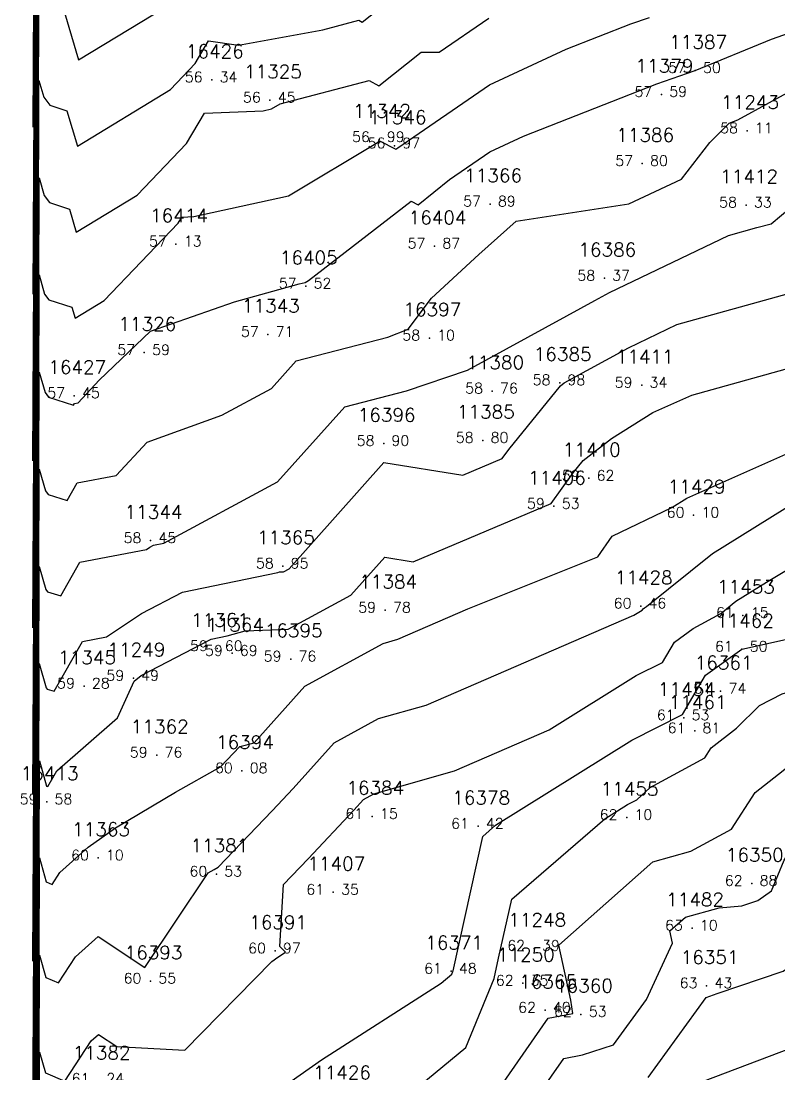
# Model space of a CAD drawing. Header units: millimetres. Extents: x 1412565 to 1412813, y 4931476 to 4931699.
# Drawn here: x 1412564.86 to 1412579.45, y 4931579.01 to 4931599.28 of the extents above; entities that cross this region are included whole.
import ezdxf
from ezdxf.enums import TextEntityAlignment as Align

# ---------------------------------------------------------------- set-up
doc = ezdxf.new("R2010")
doc.units = ezdxf.units.MM
for name, color, linetype in [('CIVIL', 50, 'Continuous'), ('CIVIL-DRAW', 80, 'Continuous'), ('CIVIL-NONAME', 130, 'Continuous'), ('CIVIL-TEXT', 240, 'Continuous'), ('CIVIL-Z', 50, 'Continuous'), ('Tcontours0', 7, 'Continuous'), ('Tcontours1', 7, 'Continuous'), ('Tcontours2', 7, 'Continuous')]:
    doc.layers.add(name, color=color, linetype=linetype)
doc.styles.add('CIVILCADMAIN', font='TXT.SHX')
doc.styles.get("Standard").update_dxf_attribs({"font": 'arial.ttf'})

# ---------------------------------------------------------------- blocks, each defined once
blk = doc.blocks.new('CIVIL-ZZ')
at = {"layer": 'CIVIL-DRAW'}
blk.add_point((0, 0), dxfattribs=at)
at = {"layer": 'CIVIL-NONAME'}
blk.add_attdef('NAME', text='', height=1.8, dxfattribs=at).set_placement((0, 2.1), align=Align.CENTER)
at = {"layer": 'CIVIL-TEXT', "flags": 8}
blk.add_attdef('TEXT', text='', height=2, dxfattribs=at).set_placement((0.2, -3.3), align=Align.CENTER)
at = {"layer": 'CIVIL-Z'}
blk.add_attdef('Z1', text='', height=1.6, dxfattribs=at).set_placement((-0.75, -0.225), align=Align.RIGHT)
blk.add_attdef('Z2', (0.75, -0.225), '', height=1.6, dxfattribs=at)

msp = doc.modelspace()

# ---------------------------------------------------------------- linework, layer by layer
at = {"layer": 'Tcontours0'}
for points, elevation in [([(1412565.082, 4931568.338), (1412565.152, 4931580.819), (1412565.185, 4931596.683), (1412565.2, 4931601.878)], 55), ([(1412565.18, 4931573.397), (1412565.208, 4931583.172), (1412565.342, 4931582.708), (1412565.454, 4931582.66), (1412565.603, 4931582.889), (1412566.15, 4931583.378), (1412566.672, 4931583.752), (1412567.828, 4931584.436), (1412568.7, 4931584.925), (1412569.071, 4931585.314), (1412569.345, 4931585.388), (1412570.321, 4931586.477), (1412571.83, 4931587.302), (1412572.11, 4931587.382), (1412573.462, 4931587.966), (1412575.964, 4931588.97), (1412576.242, 4931589.367), (1412577.389, 4931589.918), (1412577.678, 4931590.099), (1412580.8, 4931591.482)], 60)]:
    msp.add_lwpolyline(points, dxfattribs=dict(at, elevation=elevation))
at = {"layer": 'Tcontours1'}
for points, elevation in [([(1412565.086, 4931594.026), (1412565.179, 4931610.64), (1412565.188, 4931615.312)], 51), ([(1412565.085, 4931587.604), (1412565.172, 4931603.185), (1412565.187, 4931610.655), (1412565.195, 4931613.101), (1412565.232, 4931612.973), (1412565.381, 4931612.777), (1412565.47, 4931612.161), (1412565.492, 4931612.164), (1412565.564, 4931612.177), (1412565.679, 4931612.24), (1412568.613, 4931613.526), (1412569.529, 4931614.07), (1412570.702, 4931614.589)], 52), ([(1412565.084, 4931581.182), (1412565.165, 4931595.729), (1412565.187, 4931605.998)], 53), ([(1412565.083, 4931574.76), (1412565.158, 4931588.274), (1412565.186, 4931601.34)], 54), ([(1412565.145, 4931573.364), (1412565.184, 4931592.026), (1412565.201, 4931598.137), (1412565.294, 4931597.816), (1412565.411, 4931597.663), (1412565.74, 4931597.556), (1412565.941, 4931596.876), (1412567.732, 4931597.967), (1412568.207, 4931598.463), (1412568.465, 4931598.899), (1412569.044, 4931598.821), (1412570.67, 4931599.116), (1412571.362, 4931599.297), (1412571.427, 4931599.262), (1412573.032, 4931600.536)], 56), ([(1412565.138, 4931565.909), (1412565.183, 4931587.369), (1412565.203, 4931594.396), (1412565.31, 4931594.026), (1412565.394, 4931593.916), (1412565.836, 4931593.773), (1412565.899, 4931593.561), (1412566.455, 4931593.9), (1412567.882, 4931595.39), (1412567.954, 4931595.51), (1412568.186, 4931595.52), (1412570.005, 4931595.92), (1412571.723, 4931596.947), (1412571.762, 4931596.977), (1412572.076, 4931596.816), (1412572.11, 4931596.843), (1412573.876, 4931598.053), (1412575.356, 4931598.738), (1412576.6, 4931599.228), (1412576.959, 4931599.351)], 57), ([(1412565.131, 4931558.453), (1412565.182, 4931582.711), (1412565.205, 4931590.655), (1412565.325, 4931590.237), (1412565.377, 4931590.17), (1412565.743, 4931590.051), (1412565.937, 4931590.39), (1412566.688, 4931590.536), (1412567.287, 4931591.174), (1412568.724, 4931591.694), (1412569.678, 4931592.207), (1412570.153, 4931592.738), (1412571.923, 4931593.198), (1412572.31, 4931593.352), (1412572.763, 4931593.95), (1412573.67, 4931594.789), (1412574.394, 4931595.432), (1412576.564, 4931595.765), (1412577.575, 4931596.238), (1412578.123, 4931596.946), (1412578.491, 4931597.318), (1412578.66, 4931597.379), (1412579.878, 4931598.045)], 58), ([(1412565.181, 4931578.054), (1412565.207, 4931586.914), (1412565.341, 4931586.448), (1412565.36, 4931586.423), (1412565.494, 4931586.379), (1412566.041, 4931587.335), (1412566.502, 4931587.425), (1412567.175, 4931587.879), (1412567.962, 4931588.285), (1412569.802, 4931588.668), (1412569.834, 4931588.676), (1412569.909, 4931588.68), (1412570.019, 4931588.739), (1412571.843, 4931590.785), (1412573.366, 4931590.543), (1412574.125, 4931590.862), (1412574.248, 4931591.032), (1412575.248, 4931592.262), (1412575.318, 4931592.317), (1412576.558, 4931592.992), (1412577.487, 4931593.438), (1412579.634, 4931594.037)], 59), ([(1412565.179, 4931568.739), (1412565.21, 4931579.431), (1412565.324, 4931579.035), (1412565.701, 4931578.874), (1412566.205, 4931579.648), (1412566.348, 4931579.775), (1412566.698, 4931579.541), (1412568.008, 4931579.47), (1412569.684, 4931581.18), (1412569.801, 4931581.261), (1412569.949, 4931581.357), (1412569.838, 4931581.469), (1412569.91, 4931582.659), (1412570.385, 4931583.155), (1412571.268, 4931584.093), (1412571.451, 4931584.297), (1412571.647, 4931584.405), (1412573.202, 4931584.845), (1412575.029, 4931585.635), (1412576.701, 4931586.68), (1412577.209, 4931586.935), (1412577.44, 4931587.328), (1412577.803, 4931587.589), (1412578.332, 4931587.879), (1412578.624, 4931588.116), (1412579.212, 4931588.481), (1412580.859, 4931589.468)], 61), ([(1412572.093, 4931578.423), (1412573.422, 4931579.519), (1412573.965, 4931580.853), (1412574.054, 4931581.241), (1412574.306, 4931582.375), (1412576.099, 4931583.925), (1412576.536, 4931584.198), (1412576.713, 4931584.287), (1412576.972, 4931584.526), (1412578.025, 4931585.098), (1412578.15, 4931585.292), (1412578.634, 4931585.671), (1412579.079, 4931586.107), (1412579.517, 4931586.329), (1412580.599, 4931586.643), (1412580.741, 4931586.59), (1412581.717, 4931587.497), (1412581.808, 4931587.581), (1412581.864, 4931587.606), (1412584.836, 4931588.281), (1412585.019, 4931588.552), (1412586.986, 4931589.498)], 62), ([(1412574.595, 4931578.289), (1412575.308, 4931579.31), (1412575.672, 4931579.382), (1412576.266, 4931579.572), (1412576.904, 4931580.447), (1412577.405, 4931581.529), (1412577.352, 4931581.765), (1412577.654, 4931582.033), (1412578.303, 4931582.211), (1412578.74, 4931582.25), (1412579.046, 4931582.353), (1412579.309, 4931582.535), (1412579.554, 4931583.13), (1412579.835, 4931583.568), (1412579.976, 4931583.679), (1412580.063, 4931583.647), (1412581.153, 4931584.15), (1412581.567, 4931584.265), (1412583.261, 4931585.208), (1412583.706, 4931585.62), (1412585.008, 4931586.207), (1412586.118, 4931586.501), (1412587.009, 4931586.626)], 63), ([(1412578, 4931578.873), (1412579.693, 4931579.516), (1412580.015, 4931579.624), (1412582.472, 4931581.33), (1412582.493, 4931581.381), (1412582.546, 4931581.418), (1412582.58, 4931581.422), (1412582.721, 4931581.427), (1412584.335, 4931582.267), (1412585.479, 4931582.594), (1412586.071, 4931582.649), (1412586.902, 4931583.558), (1412587.032, 4931584.132)], 64)]:
    msp.add_lwpolyline(points, dxfattribs=dict(at, elevation=elevation))
at = {"layer": 'Tcontours2'}
for points, elevation in [([(1412565.085, 4931590.815), (1412565.175, 4931606.912), (1412565.188, 4931612.984), (1412565.194, 4931614.972)], 51.5), ([(1412565.084, 4931584.393), (1412565.169, 4931599.457), (1412565.187, 4931608.326), (1412565.195, 4931611.231), (1412565.239, 4931611.078), (1412565.416, 4931610.846), (1412565.465, 4931610.507), (1412565.861, 4931610.568), (1412567.139, 4931610.787), (1412569.171, 4931611.904), (1412569.438, 4931612.021), (1412569.857, 4931612.27), (1412570.645, 4931612.876), (1412570.891, 4931612.89), (1412571.474, 4931612.898), (1412572.093, 4931612.997), (1412574.04, 4931614.272), (1412575.389, 4931614.791)], 52.5), ([(1412565.086, 4931597.237), (1412565.182, 4931614.367)], 50.5), ([(1412565.082, 4931571.549), (1412565.155, 4931584.547), (1412565.185, 4931599.012), (1412565.199, 4931603.749)], 54.5), ([(1412565.083, 4931577.971), (1412565.162, 4931592.002), (1412565.186, 4931603.669)], 53.5), ([(1412565.148, 4931577.091), (1412565.184, 4931594.355), (1412565.201, 4931600.007)], 55.5), ([(1412565.691, 4931599.448), (1412565.962, 4931598.533), (1412568.37, 4931600)], 55.5), ([(1412565.135, 4931562.181), (1412565.182, 4931585.04), (1412565.204, 4931592.525), (1412565.318, 4931592.132), (1412565.385, 4931592.043), (1412565.868, 4931591.886), (1412565.885, 4931591.917), (1412565.953, 4931591.931), (1412566.362, 4931592.366), (1412567.349, 4931593.309), (1412568.969, 4931593.88), (1412570.212, 4931594.222), (1412570.327, 4931594.247), (1412570.393, 4931594.286), (1412572.37, 4931595.812), (1412572.503, 4931595.743), (1412573.11, 4931596.235), (1412573.884, 4931596.765), (1412574.532, 4931597.065), (1412577.1, 4931598.077), (1412577.84, 4931598.33), (1412579.308, 4931598.932), (1412581.024, 4931599.534)], 57.5), ([(1412565.142, 4931569.636), (1412565.183, 4931589.697), (1412565.202, 4931596.266), (1412565.302, 4931595.921), (1412565.402, 4931595.789), (1412565.788, 4931595.664), (1412565.92, 4931595.219), (1412567.093, 4931595.933), (1412568.045, 4931596.926), (1412568.39, 4931597.51), (1412569.517, 4931597.556), (1412569.682, 4931597.593), (1412569.844, 4931597.69), (1412571.558, 4931598.137), (1412571.748, 4931598.034), (1412572.564, 4931598.682), (1412572.909, 4931598.684), (1412573.868, 4931599.341)], 56.5), ([(1412565.128, 4931554.726), (1412565.181, 4931580.383), (1412565.206, 4931588.784), (1412565.333, 4931588.342), (1412565.368, 4931588.296), (1412565.619, 4931588.215), (1412565.989, 4931588.863), (1412567.273, 4931589.111), (1412567.334, 4931589.153), (1412567.406, 4931589.19), (1412567.605, 4931589.231), (1412569.795, 4931590.409), (1412571.09, 4931591.856), (1412572.28, 4931592.165), (1412573.453, 4931592.562), (1412575.37, 4931593.607), (1412575.907, 4931593.902), (1412576.186, 4931594.054), (1412578.482, 4931595.156), (1412579.026, 4931595.308), (1412579.305, 4931595.378), (1412580.892, 4931596.713)], 58.5), ([(1412565.18, 4931575.725), (1412565.208, 4931585.043), (1412565.349, 4931584.553), (1412565.351, 4931584.55), (1412565.37, 4931584.544), (1412565.542, 4931584.845), (1412566.712, 4931585.87), (1412567.037, 4931586.575), (1412567.166, 4931586.682), (1412568.519, 4931587.381), (1412568.825, 4931587.445), (1412569.172, 4931587.541), (1412570.002, 4931587.575), (1412571.205, 4931588.227), (1412571.86, 4931588.961), (1412572.407, 4931588.874), (1412575.064, 4931589.992), (1412575.491, 4931590.587), (1412575.685, 4931590.825), (1412576.227, 4931591.247), (1412577.021, 4931591.744), (1412577.777, 4931592.079), (1412580.241, 4931592.766)], 59.5), ([(1412565.179, 4931571.068), (1412565.209, 4931581.302), (1412565.333, 4931580.872), (1412565.577, 4931580.767), (1412565.904, 4931581.268), (1412566.344, 4931581.661), (1412567.238, 4931581.063), (1412568.461, 4931582.882), (1412568.575, 4931582.949), (1412568.653, 4931582.993), (1412569.692, 4931584.076), (1412570.095, 4931584.505), (1412570.886, 4931585.387), (1412571.739, 4931585.854), (1412572.656, 4931586.114), (1412576.66, 4931587.843), (1412576.783, 4931587.921), (1412576.821, 4931587.94), (1412576.838, 4931587.969), (1412576.865, 4931587.988), (1412576.904, 4931588.01), (1412578.172, 4931589.035), (1412580.72, 4931590.617)], 60.5), ([(1412569.063, 4931578.173), (1412570.643, 4931579.282), (1412572.944, 4931580.763), (1412573.151, 4931580.933), (1412573.172, 4931580.985), (1412573.175, 4931581), (1412573.749, 4931583.586), (1412573.996, 4931583.8), (1412576.619, 4931585.439), (1412577.597, 4931585.93), (1412578.041, 4931586.688), (1412578.74, 4931587.19), (1412579.639, 4931587.387), (1412579.9, 4931587.66), (1412580.965, 4931588.298), (1412581.572, 4931588.417), (1412581.97, 4931588.626), (1412584.34, 4931589.05), (1412584.621, 4931589.527), (1412584.985, 4931589.651), (1412586.982, 4931590.616)], 61.5), ([(1412573.78, 4931578.324), (1412575.01, 4931580.085), (1412575.481, 4931580.178), (1412575.447, 4931580.432), (1412575.211, 4931581.49), (1412577.024, 4931583.098), (1412577.756, 4931583.299), (1412578.539, 4931583.724), (1412578.993, 4931584.43), (1412580.016, 4931585.232), (1412580.643, 4931585), (1412580.919, 4931585.128), (1412581.024, 4931585.157), (1412581.454, 4931585.396), (1412582.757, 4931586.6), (1412584.218, 4931587.259), (1412585.332, 4931587.512), (1412585.401, 4931587.613), (1412586.291, 4931588.005), (1412587.022, 4931587.985)], 62.5), ([(1412576.931, 4931578.946), (1412578.053, 4931580.484), (1412578.261, 4931580.563), (1412579.531, 4931580.988), (1412580.891, 4931581.933), (1412581.122, 4931582.495), (1412581.711, 4931582.9), (1412582.08, 4931582.945), (1412583.63, 4931583), (1412584.911, 4931584.199), (1412586.263, 4931584.539), (1412587, 4931585.358)], 63.5)]:
    msp.add_lwpolyline(points, dxfattribs=dict(at, elevation=elevation))

# ---------------------------------------------------------------- block references
at = {"layer": 'CIVIL'}
ref = msp.add_blockref('CIVIL-ZZ', (1412577.84, 4931598.33, 57.5), dxfattribs=dict(at, xscale=0.2, yscale=0.2))
ref.add_attrib('Z2', '50', (1412577.99, 4931598.285), dxfattribs={"layer": 'CIVIL-Z', "height": 0.2, "style": 'CIVILCADMAIN'})
ref.add_attrib('Z1', '57', (1412577.32, 4931598.285), dxfattribs={"layer": 'CIVIL-Z', "height": 0.2, "style": 'CIVILCADMAIN'})
ref.add_attrib('NAME', '11387', (1412577.34, 4931598.75), dxfattribs={"layer": 'CIVIL-NONAME', "height": 0.26, "style": 'CIVILCADMAIN'})
ref = msp.add_blockref('CIVIL-ZZ', (1412568.53, 4931598.15, 56.34), dxfattribs=dict(at, xscale=0.2, yscale=0.2))
ref.add_attrib('Z2', '34', (1412568.68, 4931598.105), dxfattribs={"layer": 'CIVIL-Z', "height": 0.2, "style": 'CIVILCADMAIN'})
ref.add_attrib('Z1', '56', (1412568.01, 4931598.105), dxfattribs={"layer": 'CIVIL-Z', "height": 0.2, "style": 'CIVILCADMAIN'})
ref.add_attrib('NAME', '16426', (1412568.03, 4931598.57), dxfattribs={"layer": 'CIVIL-NONAME', "height": 0.26, "style": 'CIVILCADMAIN'})
ref = msp.add_blockref('CIVIL-ZZ', (1412577.19, 4931597.87, 57.59), dxfattribs=dict(at, xscale=0.2, yscale=0.2))
ref.add_attrib('Z2', '59', (1412577.34, 4931597.825), dxfattribs={"layer": 'CIVIL-Z', "height": 0.2, "style": 'CIVILCADMAIN'})
ref.add_attrib('Z1', '57', (1412576.67, 4931597.825), dxfattribs={"layer": 'CIVIL-Z', "height": 0.2, "style": 'CIVILCADMAIN'})
ref.add_attrib('NAME', '11379', (1412576.69, 4931598.29), dxfattribs={"layer": 'CIVIL-NONAME', "height": 0.26, "style": 'CIVILCADMAIN'})
ref = msp.add_blockref('CIVIL-ZZ', (1412569.65, 4931597.76, 56.45), dxfattribs=dict(at, xscale=0.2, yscale=0.2))
ref.add_attrib('Z2', '45', (1412569.8, 4931597.715), dxfattribs={"layer": 'CIVIL-Z', "height": 0.2, "style": 'CIVILCADMAIN'})
ref.add_attrib('Z1', '56', (1412569.13, 4931597.715), dxfattribs={"layer": 'CIVIL-Z', "height": 0.2, "style": 'CIVILCADMAIN'})
ref.add_attrib('NAME', '11325', (1412569.15, 4931598.18), dxfattribs={"layer": 'CIVIL-NONAME', "height": 0.26, "style": 'CIVILCADMAIN'})
ref = msp.add_blockref('CIVIL-ZZ', (1412578.84, 4931597.17, 58.11), dxfattribs=dict(at, xscale=0.2, yscale=0.2))
ref.add_attrib('Z2', '11', (1412578.99, 4931597.125), dxfattribs={"layer": 'CIVIL-Z', "height": 0.2, "style": 'CIVILCADMAIN'})
ref.add_attrib('Z1', '58', (1412578.32, 4931597.125), dxfattribs={"layer": 'CIVIL-Z', "height": 0.2, "style": 'CIVILCADMAIN'})
ref.add_attrib('NAME', '11243', (1412578.34, 4931597.59), dxfattribs={"layer": 'CIVIL-NONAME', "height": 0.26, "style": 'CIVILCADMAIN'})
ref = msp.add_blockref('CIVIL-ZZ', (1412571.75, 4931597, 56.99), dxfattribs=dict(at, xscale=0.2, yscale=0.2))
ref.add_attrib('Z2', '99', (1412571.9, 4931596.955), dxfattribs={"layer": 'CIVIL-Z', "height": 0.2, "style": 'CIVILCADMAIN'})
ref.add_attrib('Z1', '56', (1412571.23, 4931596.955), dxfattribs={"layer": 'CIVIL-Z', "height": 0.2, "style": 'CIVILCADMAIN'})
ref.add_attrib('NAME', '11342', (1412571.25, 4931597.42), dxfattribs={"layer": 'CIVIL-NONAME', "height": 0.26, "style": 'CIVILCADMAIN'})
ref = msp.add_blockref('CIVIL-ZZ', (1412572.05, 4931596.88, 56.97), dxfattribs=dict(at, xscale=0.2, yscale=0.2))
ref.add_attrib('Z2', '97', (1412572.2, 4931596.835), dxfattribs={"layer": 'CIVIL-Z', "height": 0.2, "style": 'CIVILCADMAIN'})
ref.add_attrib('Z1', '56', (1412571.53, 4931596.835), dxfattribs={"layer": 'CIVIL-Z', "height": 0.2, "style": 'CIVILCADMAIN'})
ref.add_attrib('NAME', '11346', (1412571.55, 4931597.3), dxfattribs={"layer": 'CIVIL-NONAME', "height": 0.26, "style": 'CIVILCADMAIN'})
ref = msp.add_blockref('CIVIL-ZZ', (1412576.82, 4931596.54, 57.8), dxfattribs=dict(at, xscale=0.2, yscale=0.2))
ref.add_attrib('Z2', '80', (1412576.97, 4931596.495), dxfattribs={"layer": 'CIVIL-Z', "height": 0.2, "style": 'CIVILCADMAIN'})
ref.add_attrib('Z1', '57', (1412576.3, 4931596.495), dxfattribs={"layer": 'CIVIL-Z', "height": 0.2, "style": 'CIVILCADMAIN'})
ref.add_attrib('NAME', '11386', (1412576.32, 4931596.96), dxfattribs={"layer": 'CIVIL-NONAME', "height": 0.26, "style": 'CIVILCADMAIN'})
ref = msp.add_blockref('CIVIL-ZZ', (1412573.89, 4931595.76, 57.89), dxfattribs=dict(at, xscale=0.2, yscale=0.2))
ref.add_attrib('Z2', '89', (1412574.04, 4931595.715), dxfattribs={"layer": 'CIVIL-Z', "height": 0.2, "style": 'CIVILCADMAIN'})
ref.add_attrib('Z1', '57', (1412573.37, 4931595.715), dxfattribs={"layer": 'CIVIL-Z', "height": 0.2, "style": 'CIVILCADMAIN'})
ref.add_attrib('NAME', '11366', (1412573.39, 4931596.18), dxfattribs={"layer": 'CIVIL-NONAME', "height": 0.26, "style": 'CIVILCADMAIN'})
ref = msp.add_blockref('CIVIL-ZZ', (1412578.82, 4931595.74, 58.33), dxfattribs=dict(at, xscale=0.2, yscale=0.2))
ref.add_attrib('Z2', '33', (1412578.97, 4931595.695), dxfattribs={"layer": 'CIVIL-Z', "height": 0.2, "style": 'CIVILCADMAIN'})
ref.add_attrib('Z1', '58', (1412578.3, 4931595.695), dxfattribs={"layer": 'CIVIL-Z', "height": 0.2, "style": 'CIVILCADMAIN'})
ref.add_attrib('NAME', '11412', (1412578.32, 4931596.16), dxfattribs={"layer": 'CIVIL-NONAME', "height": 0.26, "style": 'CIVILCADMAIN'})
ref = msp.add_blockref('CIVIL-ZZ', (1412567.84, 4931594.99, 57.13), dxfattribs=dict(at, xscale=0.2, yscale=0.2))
ref.add_attrib('Z2', '13', (1412567.99, 4931594.945), dxfattribs={"layer": 'CIVIL-Z', "height": 0.2, "style": 'CIVILCADMAIN'})
ref.add_attrib('Z1', '57', (1412567.32, 4931594.945), dxfattribs={"layer": 'CIVIL-Z', "height": 0.2, "style": 'CIVILCADMAIN'})
ref.add_attrib('NAME', '16414', (1412567.34, 4931595.41), dxfattribs={"layer": 'CIVIL-NONAME', "height": 0.26, "style": 'CIVILCADMAIN'})
ref = msp.add_blockref('CIVIL-ZZ', (1412572.82, 4931594.95, 57.87), dxfattribs=dict(at, xscale=0.2, yscale=0.2))
ref.add_attrib('Z2', '87', (1412572.97, 4931594.905), dxfattribs={"layer": 'CIVIL-Z', "height": 0.2, "style": 'CIVILCADMAIN'})
ref.add_attrib('Z1', '57', (1412572.3, 4931594.905), dxfattribs={"layer": 'CIVIL-Z', "height": 0.2, "style": 'CIVILCADMAIN'})
ref.add_attrib('NAME', '16404', (1412572.32, 4931595.37), dxfattribs={"layer": 'CIVIL-NONAME', "height": 0.26, "style": 'CIVILCADMAIN'})
ref = msp.add_blockref('CIVIL-ZZ', (1412576.09, 4931594.33, 58.37), dxfattribs=dict(at, xscale=0.2, yscale=0.2))
ref.add_attrib('Z2', '37', (1412576.24, 4931594.285), dxfattribs={"layer": 'CIVIL-Z', "height": 0.2, "style": 'CIVILCADMAIN'})
ref.add_attrib('Z1', '58', (1412575.57, 4931594.285), dxfattribs={"layer": 'CIVIL-Z', "height": 0.2, "style": 'CIVILCADMAIN'})
ref.add_attrib('NAME', '16386', (1412575.59, 4931594.75), dxfattribs={"layer": 'CIVIL-NONAME', "height": 0.26, "style": 'CIVILCADMAIN'})
ref = msp.add_blockref('CIVIL-ZZ', (1412570.34, 4931594.18, 57.52), dxfattribs=dict(at, xscale=0.2, yscale=0.2))
ref.add_attrib('Z2', '52', (1412570.49, 4931594.135), dxfattribs={"layer": 'CIVIL-Z', "height": 0.2, "style": 'CIVILCADMAIN'})
ref.add_attrib('Z1', '57', (1412569.82, 4931594.135), dxfattribs={"layer": 'CIVIL-Z', "height": 0.2, "style": 'CIVILCADMAIN'})
ref.add_attrib('NAME', '16405', (1412569.84, 4931594.6), dxfattribs={"layer": 'CIVIL-NONAME', "height": 0.26, "style": 'CIVILCADMAIN'})
ref = msp.add_blockref('CIVIL-ZZ', (1412569.61, 4931593.25, 57.71), dxfattribs=dict(at, xscale=0.2, yscale=0.2))
ref.add_attrib('Z2', '71', (1412569.76, 4931593.205), dxfattribs={"layer": 'CIVIL-Z', "height": 0.2, "style": 'CIVILCADMAIN'})
ref.add_attrib('Z1', '57', (1412569.09, 4931593.205), dxfattribs={"layer": 'CIVIL-Z', "height": 0.2, "style": 'CIVILCADMAIN'})
ref.add_attrib('NAME', '11343', (1412569.11, 4931593.67), dxfattribs={"layer": 'CIVIL-NONAME', "height": 0.26, "style": 'CIVILCADMAIN'})
ref = msp.add_blockref('CIVIL-ZZ', (1412572.72, 4931593.18, 58.1), dxfattribs=dict(at, xscale=0.2, yscale=0.2))
ref.add_attrib('Z2', '10', (1412572.87, 4931593.135), dxfattribs={"layer": 'CIVIL-Z', "height": 0.2, "style": 'CIVILCADMAIN'})
ref.add_attrib('Z1', '58', (1412572.2, 4931593.135), dxfattribs={"layer": 'CIVIL-Z', "height": 0.2, "style": 'CIVILCADMAIN'})
ref.add_attrib('NAME', '16397', (1412572.22, 4931593.6), dxfattribs={"layer": 'CIVIL-NONAME', "height": 0.26, "style": 'CIVILCADMAIN'})
ref = msp.add_blockref('CIVIL-ZZ', (1412567.23, 4931592.9, 57.59), dxfattribs=dict(at, xscale=0.2, yscale=0.2))
ref.add_attrib('Z2', '59', (1412567.38, 4931592.855), dxfattribs={"layer": 'CIVIL-Z', "height": 0.2, "style": 'CIVILCADMAIN'})
ref.add_attrib('Z1', '57', (1412566.71, 4931592.855), dxfattribs={"layer": 'CIVIL-Z', "height": 0.2, "style": 'CIVILCADMAIN'})
ref.add_attrib('NAME', '11326', (1412566.73, 4931593.32), dxfattribs={"layer": 'CIVIL-NONAME', "height": 0.26, "style": 'CIVILCADMAIN'})
ref = msp.add_blockref('CIVIL-ZZ', (1412575.23, 4931592.32, 58.98), dxfattribs=dict(at, xscale=0.2, yscale=0.2))
ref.add_attrib('Z2', '98', (1412575.38, 4931592.275), dxfattribs={"layer": 'CIVIL-Z', "height": 0.2, "style": 'CIVILCADMAIN'})
ref.add_attrib('Z1', '58', (1412574.71, 4931592.275), dxfattribs={"layer": 'CIVIL-Z', "height": 0.2, "style": 'CIVILCADMAIN'})
ref.add_attrib('NAME', '16385', (1412574.73, 4931592.74), dxfattribs={"layer": 'CIVIL-NONAME', "height": 0.26, "style": 'CIVILCADMAIN'})
ref = msp.add_blockref('CIVIL-ZZ', (1412573.93, 4931592.16, 58.76), dxfattribs=dict(at, xscale=0.2, yscale=0.2))
ref.add_attrib('Z2', '76', (1412574.08, 4931592.115), dxfattribs={"layer": 'CIVIL-Z', "height": 0.2, "style": 'CIVILCADMAIN'})
ref.add_attrib('Z1', '58', (1412573.41, 4931592.115), dxfattribs={"layer": 'CIVIL-Z', "height": 0.2, "style": 'CIVILCADMAIN'})
ref.add_attrib('NAME', '11380', (1412573.43, 4931592.58), dxfattribs={"layer": 'CIVIL-NONAME', "height": 0.26, "style": 'CIVILCADMAIN'})
ref = msp.add_blockref('CIVIL-ZZ', (1412576.81, 4931592.27, 59.34), dxfattribs=dict(at, xscale=0.2, yscale=0.2))
ref.add_attrib('Z2', '34', (1412576.96, 4931592.225), dxfattribs={"layer": 'CIVIL-Z', "height": 0.2, "style": 'CIVILCADMAIN'})
ref.add_attrib('Z1', '59', (1412576.29, 4931592.225), dxfattribs={"layer": 'CIVIL-Z', "height": 0.2, "style": 'CIVILCADMAIN'})
ref.add_attrib('NAME', '11411', (1412576.31, 4931592.69), dxfattribs={"layer": 'CIVIL-NONAME', "height": 0.26, "style": 'CIVILCADMAIN'})
ref = msp.add_blockref('CIVIL-ZZ', (1412565.88, 4931592.07, 57.45), dxfattribs=dict(at, xscale=0.2, yscale=0.2))
ref.add_attrib('Z2', '45', (1412566.03, 4931592.025), dxfattribs={"layer": 'CIVIL-Z', "height": 0.2, "style": 'CIVILCADMAIN'})
ref.add_attrib('Z1', '57', (1412565.36, 4931592.025), dxfattribs={"layer": 'CIVIL-Z', "height": 0.2, "style": 'CIVILCADMAIN'})
ref.add_attrib('NAME', '16427', (1412565.38, 4931592.49), dxfattribs={"layer": 'CIVIL-NONAME', "height": 0.26, "style": 'CIVILCADMAIN'})
ref = msp.add_blockref('CIVIL-ZZ', (1412571.84, 4931591.15, 58.9), dxfattribs=dict(at, xscale=0.2, yscale=0.2))
ref.add_attrib('Z2', '90', (1412571.99, 4931591.105), dxfattribs={"layer": 'CIVIL-Z', "height": 0.2, "style": 'CIVILCADMAIN'})
ref.add_attrib('Z1', '58', (1412571.32, 4931591.105), dxfattribs={"layer": 'CIVIL-Z', "height": 0.2, "style": 'CIVILCADMAIN'})
ref.add_attrib('NAME', '16396', (1412571.34, 4931591.57), dxfattribs={"layer": 'CIVIL-NONAME', "height": 0.26, "style": 'CIVILCADMAIN'})
ref = msp.add_blockref('CIVIL-ZZ', (1412573.75, 4931591.21, 58.8), dxfattribs=dict(at, xscale=0.2, yscale=0.2))
ref.add_attrib('Z2', '80', (1412573.9, 4931591.165), dxfattribs={"layer": 'CIVIL-Z', "height": 0.2, "style": 'CIVILCADMAIN'})
ref.add_attrib('Z1', '58', (1412573.23, 4931591.165), dxfattribs={"layer": 'CIVIL-Z', "height": 0.2, "style": 'CIVILCADMAIN'})
ref.add_attrib('NAME', '11385', (1412573.25, 4931591.63), dxfattribs={"layer": 'CIVIL-NONAME', "height": 0.26, "style": 'CIVILCADMAIN'})
ref = msp.add_blockref('CIVIL-ZZ', (1412575.79, 4931590.48, 59.62), dxfattribs=dict(at, xscale=0.2, yscale=0.2))
ref.add_attrib('Z2', '62', (1412575.94, 4931590.435), dxfattribs={"layer": 'CIVIL-Z', "height": 0.2, "style": 'CIVILCADMAIN'})
ref.add_attrib('Z1', '59', (1412575.27, 4931590.435), dxfattribs={"layer": 'CIVIL-Z', "height": 0.2, "style": 'CIVILCADMAIN'})
ref.add_attrib('NAME', '11410', (1412575.29, 4931590.9), dxfattribs={"layer": 'CIVIL-NONAME', "height": 0.26, "style": 'CIVILCADMAIN'})
ref = msp.add_blockref('CIVIL-ZZ', (1412575.12, 4931589.94, 59.53), dxfattribs=dict(at, xscale=0.2, yscale=0.2))
ref.add_attrib('Z2', '53', (1412575.27, 4931589.895), dxfattribs={"layer": 'CIVIL-Z', "height": 0.2, "style": 'CIVILCADMAIN'})
ref.add_attrib('Z1', '59', (1412574.6, 4931589.895), dxfattribs={"layer": 'CIVIL-Z', "height": 0.2, "style": 'CIVILCADMAIN'})
ref.add_attrib('NAME', '11406', (1412574.62, 4931590.36), dxfattribs={"layer": 'CIVIL-NONAME', "height": 0.26, "style": 'CIVILCADMAIN'})
ref = msp.add_blockref('CIVIL-ZZ', (1412577.81, 4931589.77, 60.1), dxfattribs=dict(at, xscale=0.2, yscale=0.2))
ref.add_attrib('Z2', '10', (1412577.96, 4931589.725), dxfattribs={"layer": 'CIVIL-Z', "height": 0.2, "style": 'CIVILCADMAIN'})
ref.add_attrib('Z1', '60', (1412577.29, 4931589.725), dxfattribs={"layer": 'CIVIL-Z', "height": 0.2, "style": 'CIVILCADMAIN'})
ref.add_attrib('NAME', '11429', (1412577.31, 4931590.19), dxfattribs={"layer": 'CIVIL-NONAME', "height": 0.26, "style": 'CIVILCADMAIN'})
ref = msp.add_blockref('CIVIL-ZZ', (1412567.35, 4931589.28, 58.45), dxfattribs=dict(at, xscale=0.2, yscale=0.2))
ref.add_attrib('Z2', '45', (1412567.5, 4931589.235), dxfattribs={"layer": 'CIVIL-Z', "height": 0.2, "style": 'CIVILCADMAIN'})
ref.add_attrib('Z1', '58', (1412566.83, 4931589.235), dxfattribs={"layer": 'CIVIL-Z', "height": 0.2, "style": 'CIVILCADMAIN'})
ref.add_attrib('NAME', '11344', (1412566.85, 4931589.7), dxfattribs={"layer": 'CIVIL-NONAME', "height": 0.26, "style": 'CIVILCADMAIN'})
ref = msp.add_blockref('CIVIL-ZZ', (1412569.9, 4931588.79, 58.95), dxfattribs=dict(at, xscale=0.2, yscale=0.2))
ref.add_attrib('Z2', '95', (1412570.05, 4931588.745), dxfattribs={"layer": 'CIVIL-Z', "height": 0.2, "style": 'CIVILCADMAIN'})
ref.add_attrib('Z1', '58', (1412569.38, 4931588.745), dxfattribs={"layer": 'CIVIL-Z', "height": 0.2, "style": 'CIVILCADMAIN'})
ref.add_attrib('NAME', '11365', (1412569.4, 4931589.21), dxfattribs={"layer": 'CIVIL-NONAME', "height": 0.26, "style": 'CIVILCADMAIN'})
ref = msp.add_blockref('CIVIL-ZZ', (1412571.87, 4931587.94, 59.78), dxfattribs=dict(at, xscale=0.2, yscale=0.2))
ref.add_attrib('Z2', '78', (1412572.02, 4931587.895), dxfattribs={"layer": 'CIVIL-Z', "height": 0.2, "style": 'CIVILCADMAIN'})
ref.add_attrib('Z1', '59', (1412571.35, 4931587.895), dxfattribs={"layer": 'CIVIL-Z', "height": 0.2, "style": 'CIVILCADMAIN'})
ref.add_attrib('NAME', '11384', (1412571.37, 4931588.36), dxfattribs={"layer": 'CIVIL-NONAME', "height": 0.26, "style": 'CIVILCADMAIN'})
ref = msp.add_blockref('CIVIL-ZZ', (1412576.79, 4931588.02, 60.46), dxfattribs=dict(at, xscale=0.2, yscale=0.2))
ref.add_attrib('Z2', '46', (1412576.94, 4931587.975), dxfattribs={"layer": 'CIVIL-Z', "height": 0.2, "style": 'CIVILCADMAIN'})
ref.add_attrib('Z1', '60', (1412576.27, 4931587.975), dxfattribs={"layer": 'CIVIL-Z', "height": 0.2, "style": 'CIVILCADMAIN'})
ref.add_attrib('NAME', '11428', (1412576.29, 4931588.44), dxfattribs={"layer": 'CIVIL-NONAME', "height": 0.26, "style": 'CIVILCADMAIN'})
ref = msp.add_blockref('CIVIL-ZZ', (1412578.76, 4931587.84, 61.15), dxfattribs=dict(at, xscale=0.2, yscale=0.2))
ref.add_attrib('Z2', '15', (1412578.91, 4931587.795), dxfattribs={"layer": 'CIVIL-Z', "height": 0.2, "style": 'CIVILCADMAIN'})
ref.add_attrib('Z1', '61', (1412578.24, 4931587.795), dxfattribs={"layer": 'CIVIL-Z', "height": 0.2, "style": 'CIVILCADMAIN'})
ref.add_attrib('NAME', '11453', (1412578.26, 4931588.26), dxfattribs={"layer": 'CIVIL-NONAME', "height": 0.26, "style": 'CIVILCADMAIN'})
ref = msp.add_blockref('CIVIL-ZZ', (1412568.63, 4931587.2, 59.6), dxfattribs=dict(at, xscale=0.2, yscale=0.2))
ref.add_attrib('Z2', '60', (1412568.78, 4931587.155), dxfattribs={"layer": 'CIVIL-Z', "height": 0.2, "style": 'CIVILCADMAIN'})
ref.add_attrib('Z1', '59', (1412568.11, 4931587.155), dxfattribs={"layer": 'CIVIL-Z', "height": 0.2, "style": 'CIVILCADMAIN'})
ref.add_attrib('NAME', '11361', (1412568.13, 4931587.62), dxfattribs={"layer": 'CIVIL-NONAME', "height": 0.26, "style": 'CIVILCADMAIN'})
ref = msp.add_blockref('CIVIL-ZZ', (1412568.92, 4931587.11, 59.69), dxfattribs=dict(at, xscale=0.2, yscale=0.2))
ref.add_attrib('Z2', '69', (1412569.07, 4931587.065), dxfattribs={"layer": 'CIVIL-Z', "height": 0.2, "style": 'CIVILCADMAIN'})
ref.add_attrib('Z1', '59', (1412568.4, 4931587.065), dxfattribs={"layer": 'CIVIL-Z', "height": 0.2, "style": 'CIVILCADMAIN'})
ref.add_attrib('NAME', '11364', (1412568.42, 4931587.53), dxfattribs={"layer": 'CIVIL-NONAME', "height": 0.26, "style": 'CIVILCADMAIN'})
ref = msp.add_blockref('CIVIL-ZZ', (1412578.74, 4931587.19, 61.5), dxfattribs=dict(at, xscale=0.2, yscale=0.2))
ref.add_attrib('Z2', '50', (1412578.89, 4931587.145), dxfattribs={"layer": 'CIVIL-Z', "height": 0.2, "style": 'CIVILCADMAIN'})
ref.add_attrib('Z1', '61', (1412578.22, 4931587.145), dxfattribs={"layer": 'CIVIL-Z', "height": 0.2, "style": 'CIVILCADMAIN'})
ref.add_attrib('NAME', '11462', (1412578.24, 4931587.61), dxfattribs={"layer": 'CIVIL-NONAME', "height": 0.26, "style": 'CIVILCADMAIN'})
ref = msp.add_blockref('CIVIL-ZZ', (1412570.05, 4931587, 59.76), dxfattribs=dict(at, xscale=0.2, yscale=0.2))
ref.add_attrib('Z2', '76', (1412570.2, 4931586.955), dxfattribs={"layer": 'CIVIL-Z', "height": 0.2, "style": 'CIVILCADMAIN'})
ref.add_attrib('Z1', '59', (1412569.53, 4931586.955), dxfattribs={"layer": 'CIVIL-Z', "height": 0.2, "style": 'CIVILCADMAIN'})
ref.add_attrib('NAME', '16395', (1412569.55, 4931587.42), dxfattribs={"layer": 'CIVIL-NONAME', "height": 0.26, "style": 'CIVILCADMAIN'})
ref = msp.add_blockref('CIVIL-ZZ', (1412567.02, 4931586.63, 59.49), dxfattribs=dict(at, xscale=0.2, yscale=0.2))
ref.add_attrib('Z2', '49', (1412567.17, 4931586.585), dxfattribs={"layer": 'CIVIL-Z', "height": 0.2, "style": 'CIVILCADMAIN'})
ref.add_attrib('Z1', '59', (1412566.5, 4931586.585), dxfattribs={"layer": 'CIVIL-Z', "height": 0.2, "style": 'CIVILCADMAIN'})
ref.add_attrib('NAME', '11249', (1412566.52, 4931587.05), dxfattribs={"layer": 'CIVIL-NONAME', "height": 0.26, "style": 'CIVILCADMAIN'})
ref = msp.add_blockref('CIVIL-ZZ', (1412566.07, 4931586.48, 59.28), dxfattribs=dict(at, xscale=0.2, yscale=0.2))
ref.add_attrib('Z2', '28', (1412566.22, 4931586.435), dxfattribs={"layer": 'CIVIL-Z', "height": 0.2, "style": 'CIVILCADMAIN'})
ref.add_attrib('Z1', '59', (1412565.55, 4931586.435), dxfattribs={"layer": 'CIVIL-Z', "height": 0.2, "style": 'CIVILCADMAIN'})
ref.add_attrib('NAME', '11345', (1412565.57, 4931586.9), dxfattribs={"layer": 'CIVIL-NONAME', "height": 0.26, "style": 'CIVILCADMAIN'})
ref = msp.add_blockref('CIVIL-ZZ', (1412578.33, 4931586.38, 61.74), dxfattribs=dict(at, xscale=0.2, yscale=0.2))
ref.add_attrib('Z2', '74', (1412578.48, 4931586.335), dxfattribs={"layer": 'CIVIL-Z', "height": 0.2, "style": 'CIVILCADMAIN'})
ref.add_attrib('Z1', '61', (1412577.81, 4931586.335), dxfattribs={"layer": 'CIVIL-Z', "height": 0.2, "style": 'CIVILCADMAIN'})
ref.add_attrib('NAME', '16361', (1412577.83, 4931586.8), dxfattribs={"layer": 'CIVIL-NONAME', "height": 0.26, "style": 'CIVILCADMAIN'})
ref = msp.add_blockref('CIVIL-ZZ', (1412577.62, 4931585.87, 61.53), dxfattribs=dict(at, xscale=0.2, yscale=0.2))
ref.add_attrib('Z2', '53', (1412577.77, 4931585.825), dxfattribs={"layer": 'CIVIL-Z', "height": 0.2, "style": 'CIVILCADMAIN'})
ref.add_attrib('Z1', '61', (1412577.1, 4931585.825), dxfattribs={"layer": 'CIVIL-Z', "height": 0.2, "style": 'CIVILCADMAIN'})
ref.add_attrib('NAME', '11454', (1412577.12, 4931586.29), dxfattribs={"layer": 'CIVIL-NONAME', "height": 0.26, "style": 'CIVILCADMAIN'})
ref = msp.add_blockref('CIVIL-ZZ', (1412577.83, 4931585.62, 61.81), dxfattribs=dict(at, xscale=0.2, yscale=0.2))
ref.add_attrib('Z2', '81', (1412577.98, 4931585.575), dxfattribs={"layer": 'CIVIL-Z', "height": 0.2, "style": 'CIVILCADMAIN'})
ref.add_attrib('Z1', '61', (1412577.31, 4931585.575), dxfattribs={"layer": 'CIVIL-Z', "height": 0.2, "style": 'CIVILCADMAIN'})
ref.add_attrib('NAME', '11461', (1412577.33, 4931586.04), dxfattribs={"layer": 'CIVIL-NONAME', "height": 0.26, "style": 'CIVILCADMAIN'})
ref = msp.add_blockref('CIVIL-ZZ', (1412567.47, 4931585.15, 59.76), dxfattribs=dict(at, xscale=0.2, yscale=0.2))
ref.add_attrib('Z2', '76', (1412567.62, 4931585.105), dxfattribs={"layer": 'CIVIL-Z', "height": 0.2, "style": 'CIVILCADMAIN'})
ref.add_attrib('Z1', '59', (1412566.95, 4931585.105), dxfattribs={"layer": 'CIVIL-Z', "height": 0.2, "style": 'CIVILCADMAIN'})
ref.add_attrib('NAME', '11362', (1412566.97, 4931585.57), dxfattribs={"layer": 'CIVIL-NONAME', "height": 0.26, "style": 'CIVILCADMAIN'})
ref = msp.add_blockref('CIVIL-ZZ', (1412569.11, 4931584.85, 60.08), dxfattribs=dict(at, xscale=0.2, yscale=0.2))
ref.add_attrib('Z2', '08', (1412569.26, 4931584.805), dxfattribs={"layer": 'CIVIL-Z', "height": 0.2, "style": 'CIVILCADMAIN'})
ref.add_attrib('Z1', '60', (1412568.59, 4931584.805), dxfattribs={"layer": 'CIVIL-Z', "height": 0.2, "style": 'CIVILCADMAIN'})
ref.add_attrib('NAME', '16394', (1412568.61, 4931585.27), dxfattribs={"layer": 'CIVIL-NONAME', "height": 0.26, "style": 'CIVILCADMAIN'})
ref = msp.add_blockref('CIVIL-ZZ', (1412565.35, 4931584.25, 59.58), dxfattribs=dict(at, xscale=0.2, yscale=0.2))
ref.add_attrib('Z2', '58', (1412565.5, 4931584.205), dxfattribs={"layer": 'CIVIL-Z', "height": 0.2, "style": 'CIVILCADMAIN'})
ref.add_attrib('Z1', '59', (1412564.83, 4931584.205), dxfattribs={"layer": 'CIVIL-Z', "height": 0.2, "style": 'CIVILCADMAIN'})
ref.add_attrib('NAME', '16413', (1412564.85, 4931584.67), dxfattribs={"layer": 'CIVIL-NONAME', "height": 0.26, "style": 'CIVILCADMAIN'})
ref = msp.add_blockref('CIVIL-ZZ', (1412571.62, 4931583.97, 61.15), dxfattribs=dict(at, xscale=0.2, yscale=0.2))
ref.add_attrib('Z2', '15', (1412571.77, 4931583.925), dxfattribs={"layer": 'CIVIL-Z', "height": 0.2, "style": 'CIVILCADMAIN'})
ref.add_attrib('Z1', '61', (1412571.1, 4931583.925), dxfattribs={"layer": 'CIVIL-Z', "height": 0.2, "style": 'CIVILCADMAIN'})
ref.add_attrib('NAME', '16384', (1412571.12, 4931584.39), dxfattribs={"layer": 'CIVIL-NONAME', "height": 0.26, "style": 'CIVILCADMAIN'})
ref = msp.add_blockref('CIVIL-ZZ', (1412576.52, 4931583.95, 62.1), dxfattribs=dict(at, xscale=0.2, yscale=0.2))
ref.add_attrib('Z2', '10', (1412576.67, 4931583.905), dxfattribs={"layer": 'CIVIL-Z', "height": 0.2, "style": 'CIVILCADMAIN'})
ref.add_attrib('Z1', '62', (1412576, 4931583.905), dxfattribs={"layer": 'CIVIL-Z', "height": 0.2, "style": 'CIVILCADMAIN'})
ref.add_attrib('NAME', '11455', (1412576.02, 4931584.37), dxfattribs={"layer": 'CIVIL-NONAME', "height": 0.26, "style": 'CIVILCADMAIN'})
ref = msp.add_blockref('CIVIL-ZZ', (1412573.66, 4931583.78, 61.42), dxfattribs=dict(at, xscale=0.2, yscale=0.2))
ref.add_attrib('Z2', '42', (1412573.81, 4931583.735), dxfattribs={"layer": 'CIVIL-Z', "height": 0.2, "style": 'CIVILCADMAIN'})
ref.add_attrib('Z1', '61', (1412573.14, 4931583.735), dxfattribs={"layer": 'CIVIL-Z', "height": 0.2, "style": 'CIVILCADMAIN'})
ref.add_attrib('NAME', '16378', (1412573.16, 4931584.2), dxfattribs={"layer": 'CIVIL-NONAME', "height": 0.26, "style": 'CIVILCADMAIN'})
ref = msp.add_blockref('CIVIL-ZZ', (1412566.34, 4931583.17, 60.1), dxfattribs=dict(at, xscale=0.2, yscale=0.2))
ref.add_attrib('Z2', '10', (1412566.49, 4931583.125), dxfattribs={"layer": 'CIVIL-Z', "height": 0.2, "style": 'CIVILCADMAIN'})
ref.add_attrib('Z1', '60', (1412565.82, 4931583.125), dxfattribs={"layer": 'CIVIL-Z', "height": 0.2, "style": 'CIVILCADMAIN'})
ref.add_attrib('NAME', '11363', (1412565.84, 4931583.59), dxfattribs={"layer": 'CIVIL-NONAME', "height": 0.26, "style": 'CIVILCADMAIN'})
ref = msp.add_blockref('CIVIL-ZZ', (1412568.62, 4931582.86, 60.53), dxfattribs=dict(at, xscale=0.2, yscale=0.2))
ref.add_attrib('Z2', '53', (1412568.77, 4931582.815), dxfattribs={"layer": 'CIVIL-Z', "height": 0.2, "style": 'CIVILCADMAIN'})
ref.add_attrib('Z1', '60', (1412568.1, 4931582.815), dxfattribs={"layer": 'CIVIL-Z', "height": 0.2, "style": 'CIVILCADMAIN'})
ref.add_attrib('NAME', '11381', (1412568.12, 4931583.28), dxfattribs={"layer": 'CIVIL-NONAME', "height": 0.26, "style": 'CIVILCADMAIN'})
ref = msp.add_blockref('CIVIL-ZZ', (1412578.93, 4931582.68, 62.88), dxfattribs=dict(at, xscale=0.2, yscale=0.2))
ref.add_attrib('Z2', '88', (1412579.08, 4931582.635), dxfattribs={"layer": 'CIVIL-Z', "height": 0.2, "style": 'CIVILCADMAIN'})
ref.add_attrib('Z1', '62', (1412578.41, 4931582.635), dxfattribs={"layer": 'CIVIL-Z', "height": 0.2, "style": 'CIVILCADMAIN'})
ref.add_attrib('NAME', '16350', (1412578.43, 4931583.1), dxfattribs={"layer": 'CIVIL-NONAME', "height": 0.26, "style": 'CIVILCADMAIN'})
ref = msp.add_blockref('CIVIL-ZZ', (1412570.87, 4931582.51, 61.35), dxfattribs=dict(at, xscale=0.2, yscale=0.2))
ref.add_attrib('Z2', '35', (1412571.02, 4931582.465), dxfattribs={"layer": 'CIVIL-Z', "height": 0.2, "style": 'CIVILCADMAIN'})
ref.add_attrib('Z1', '61', (1412570.35, 4931582.465), dxfattribs={"layer": 'CIVIL-Z', "height": 0.2, "style": 'CIVILCADMAIN'})
ref.add_attrib('NAME', '11407', (1412570.37, 4931582.93), dxfattribs={"layer": 'CIVIL-NONAME', "height": 0.26, "style": 'CIVILCADMAIN'})
ref = msp.add_blockref('CIVIL-ZZ', (1412577.78, 4931581.82, 63.1), dxfattribs=dict(at, xscale=0.2, yscale=0.2))
ref.add_attrib('Z2', '10', (1412577.93, 4931581.775), dxfattribs={"layer": 'CIVIL-Z', "height": 0.2, "style": 'CIVILCADMAIN'})
ref.add_attrib('Z1', '63', (1412577.26, 4931581.775), dxfattribs={"layer": 'CIVIL-Z', "height": 0.2, "style": 'CIVILCADMAIN'})
ref.add_attrib('NAME', '11482', (1412577.28, 4931582.24), dxfattribs={"layer": 'CIVIL-NONAME', "height": 0.26, "style": 'CIVILCADMAIN'})
ref = msp.add_blockref('CIVIL-ZZ', (1412569.75, 4931581.38, 60.97), dxfattribs=dict(at, xscale=0.2, yscale=0.2))
ref.add_attrib('Z2', '97', (1412569.9, 4931581.335), dxfattribs={"layer": 'CIVIL-Z', "height": 0.2, "style": 'CIVILCADMAIN'})
ref.add_attrib('Z1', '60', (1412569.23, 4931581.335), dxfattribs={"layer": 'CIVIL-Z', "height": 0.2, "style": 'CIVILCADMAIN'})
ref.add_attrib('NAME', '16391', (1412569.25, 4931581.8), dxfattribs={"layer": 'CIVIL-NONAME', "height": 0.26, "style": 'CIVILCADMAIN'})
ref = msp.add_blockref('CIVIL-ZZ', (1412574.74, 4931581.43, 62.39), dxfattribs=dict(at, xscale=0.2, yscale=0.2))
ref.add_attrib('Z2', '39', (1412574.89, 4931581.385), dxfattribs={"layer": 'CIVIL-Z', "height": 0.2, "style": 'CIVILCADMAIN'})
ref.add_attrib('Z1', '62', (1412574.22, 4931581.385), dxfattribs={"layer": 'CIVIL-Z', "height": 0.2, "style": 'CIVILCADMAIN'})
ref.add_attrib('NAME', '11248', (1412574.24, 4931581.85), dxfattribs={"layer": 'CIVIL-NONAME', "height": 0.26, "style": 'CIVILCADMAIN'})
ref = msp.add_blockref('CIVIL-ZZ', (1412573.14, 4931580.99, 61.48), dxfattribs=dict(at, xscale=0.2, yscale=0.2))
ref.add_attrib('Z2', '48', (1412573.29, 4931580.945), dxfattribs={"layer": 'CIVIL-Z', "height": 0.2, "style": 'CIVILCADMAIN'})
ref.add_attrib('Z1', '61', (1412572.62, 4931580.945), dxfattribs={"layer": 'CIVIL-Z', "height": 0.2, "style": 'CIVILCADMAIN'})
ref.add_attrib('NAME', '16371', (1412572.64, 4931581.41), dxfattribs={"layer": 'CIVIL-NONAME', "height": 0.26, "style": 'CIVILCADMAIN'})
ref = msp.add_blockref('CIVIL-ZZ', (1412567.35, 4931580.8, 60.55), dxfattribs=dict(at, xscale=0.2, yscale=0.2))
ref.add_attrib('Z2', '55', (1412567.5, 4931580.755), dxfattribs={"layer": 'CIVIL-Z', "height": 0.2, "style": 'CIVILCADMAIN'})
ref.add_attrib('Z1', '60', (1412566.83, 4931580.755), dxfattribs={"layer": 'CIVIL-Z', "height": 0.2, "style": 'CIVILCADMAIN'})
ref.add_attrib('NAME', '16393', (1412566.85, 4931581.22), dxfattribs={"layer": 'CIVIL-NONAME', "height": 0.26, "style": 'CIVILCADMAIN'})
ref = msp.add_blockref('CIVIL-ZZ', (1412574.52, 4931580.76, 62.35), dxfattribs=dict(at, xscale=0.2, yscale=0.2))
ref.add_attrib('Z2', '35', (1412574.67, 4931580.715), dxfattribs={"layer": 'CIVIL-Z', "height": 0.2, "style": 'CIVILCADMAIN'})
ref.add_attrib('Z1', '62', (1412574, 4931580.715), dxfattribs={"layer": 'CIVIL-Z', "height": 0.2, "style": 'CIVILCADMAIN'})
ref.add_attrib('NAME', '11250', (1412574.02, 4931581.18), dxfattribs={"layer": 'CIVIL-NONAME', "height": 0.26, "style": 'CIVILCADMAIN'})
ref = msp.add_blockref('CIVIL-ZZ', (1412578.06, 4931580.71, 63.43), dxfattribs=dict(at, xscale=0.2, yscale=0.2))
ref.add_attrib('Z2', '43', (1412578.21, 4931580.665), dxfattribs={"layer": 'CIVIL-Z', "height": 0.2, "style": 'CIVILCADMAIN'})
ref.add_attrib('Z1', '63', (1412577.54, 4931580.665), dxfattribs={"layer": 'CIVIL-Z', "height": 0.2, "style": 'CIVILCADMAIN'})
ref.add_attrib('NAME', '16351', (1412577.56, 4931581.13), dxfattribs={"layer": 'CIVIL-NONAME', "height": 0.26, "style": 'CIVILCADMAIN'})
ref = msp.add_blockref('CIVIL-ZZ', (1412574.95, 4931580.24, 62.4), dxfattribs=dict(at, xscale=0.2, yscale=0.2))
ref.add_attrib('Z2', '40', (1412575.1, 4931580.195), dxfattribs={"layer": 'CIVIL-Z', "height": 0.2, "style": 'CIVILCADMAIN'})
ref.add_attrib('Z1', '62', (1412574.43, 4931580.195), dxfattribs={"layer": 'CIVIL-Z', "height": 0.2, "style": 'CIVILCADMAIN'})
ref.add_attrib('NAME', '16365', (1412574.45, 4931580.66), dxfattribs={"layer": 'CIVIL-NONAME', "height": 0.26, "style": 'CIVILCADMAIN'})
ref = msp.add_blockref('CIVIL-ZZ', (1412575.64, 4931580.16, 62.53), dxfattribs=dict(at, xscale=0.2, yscale=0.2))
ref.add_attrib('Z2', '53', (1412575.79, 4931580.115), dxfattribs={"layer": 'CIVIL-Z', "height": 0.2, "style": 'CIVILCADMAIN'})
ref.add_attrib('Z1', '62', (1412575.12, 4931580.115), dxfattribs={"layer": 'CIVIL-Z', "height": 0.2, "style": 'CIVILCADMAIN'})
ref.add_attrib('NAME', '16360', (1412575.14, 4931580.58), dxfattribs={"layer": 'CIVIL-NONAME', "height": 0.26, "style": 'CIVILCADMAIN'})
ref = msp.add_blockref('CIVIL-ZZ', (1412566.35, 4931578.87, 61.24), dxfattribs=dict(at, xscale=0.2, yscale=0.2))
ref.add_attrib('Z2', '24', (1412566.5, 4931578.825), dxfattribs={"layer": 'CIVIL-Z', "height": 0.2, "style": 'CIVILCADMAIN'})
ref.add_attrib('Z1', '61', (1412565.83, 4931578.825), dxfattribs={"layer": 'CIVIL-Z', "height": 0.2, "style": 'CIVILCADMAIN'})
ref.add_attrib('NAME', '11382', (1412565.85, 4931579.29), dxfattribs={"layer": 'CIVIL-NONAME', "height": 0.26, "style": 'CIVILCADMAIN'})
ref = msp.add_blockref('CIVIL-ZZ', (1412570.98, 4931578.49, 61.7), dxfattribs=dict(at, xscale=0.2, yscale=0.2))
ref.add_attrib('Z2', '70', (1412571.13, 4931578.445), dxfattribs={"layer": 'CIVIL-Z', "height": 0.2, "style": 'CIVILCADMAIN'})
ref.add_attrib('Z1', '61', (1412570.46, 4931578.445), dxfattribs={"layer": 'CIVIL-Z', "height": 0.2, "style": 'CIVILCADMAIN'})
ref.add_attrib('NAME', '11426', (1412570.48, 4931578.91), dxfattribs={"layer": 'CIVIL-NONAME', "height": 0.26, "style": 'CIVILCADMAIN'})

doc.saveas('drawing.dxf')
